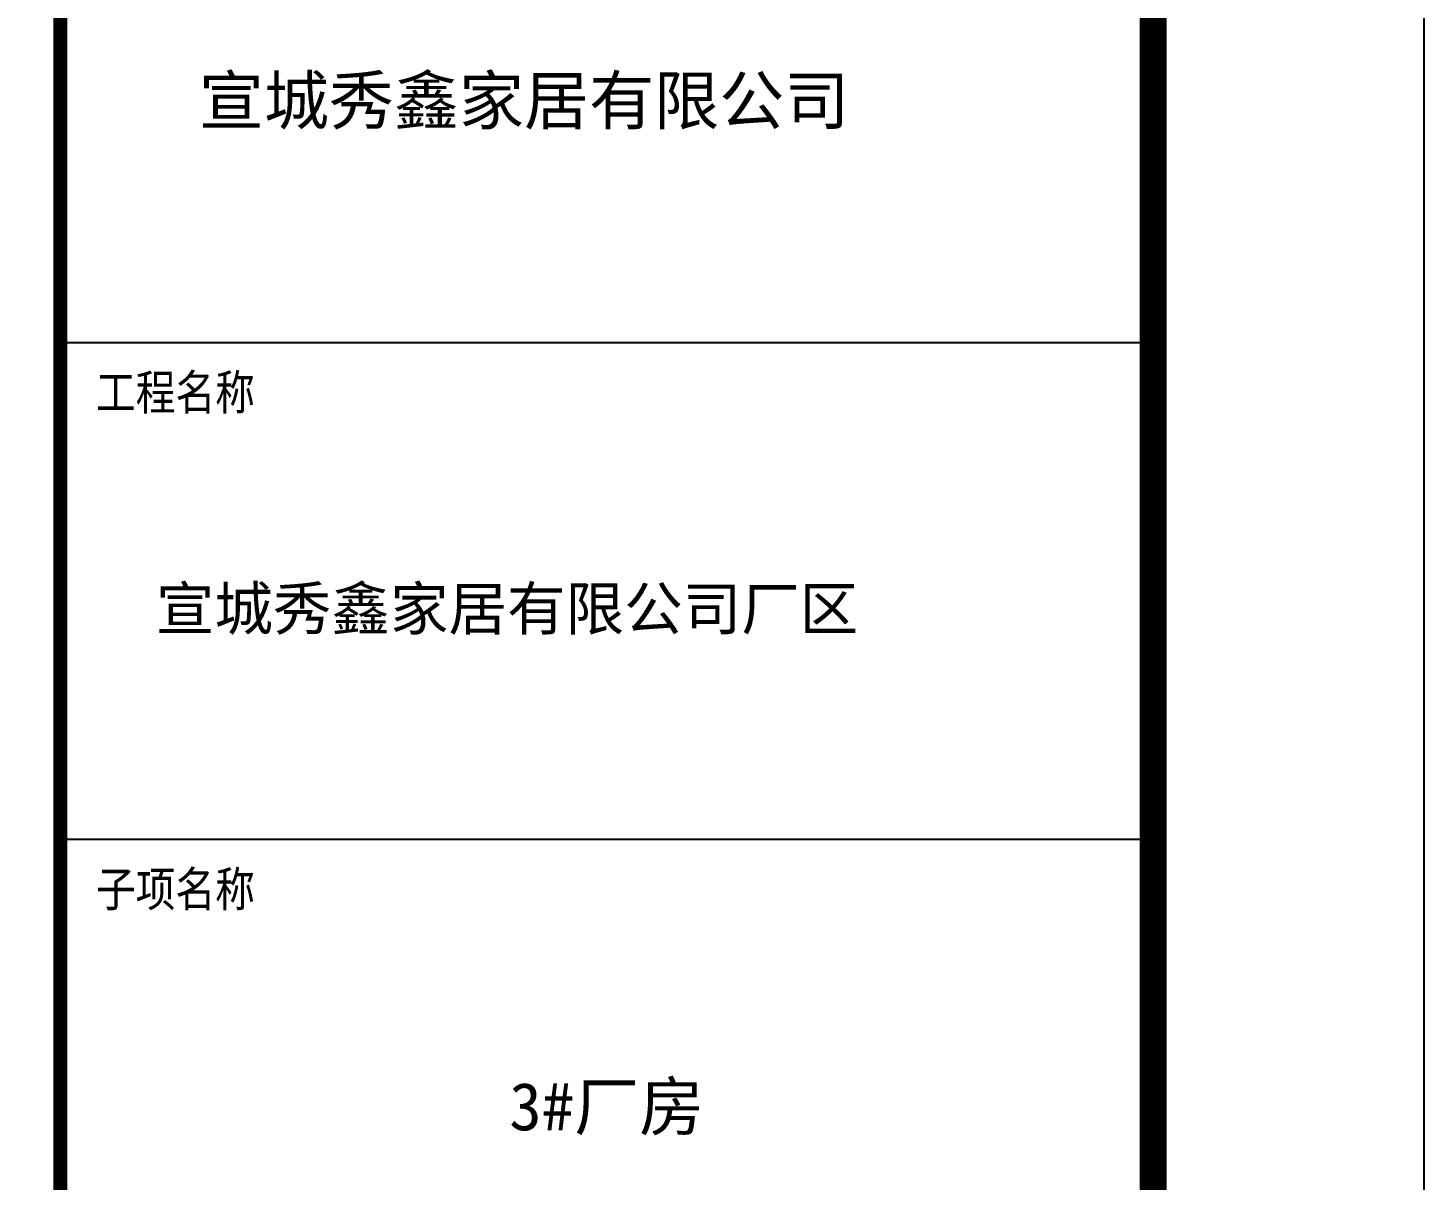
# Model space of a CAD drawing. Extents: x 1728470 to 1835391, y -157368 to 197905.
# Drawn here: x 1810045 to 1817775, y 53453 to 59833 of the extents above; entities that cross this region are included whole.
import ezdxf

# ---------------------------------------------------------------- set-up
doc = ezdxf.new("R2010")
doc.units = 0
doc.header["$LTSCALE"] = 1000
doc.header["$MEASUREMENT"] = 0
for name, color, linetype in [('1', 7, 'CONTINUOUS'), ('PP-PM-TK', 7, 'CONTINUOUS'), ('PUB_TEXT', 7, 'CONTINUOUS'), ('PUB_TITLE', 4, 'CONTINUOUS')]:
    doc.layers.add(name, color=color, linetype=linetype)
doc.styles.add('-黑体', font='simhei.ttf', dxfattribs={"width": 0.8})
doc.styles.add('TQ', font='txt.shx', dxfattribs={"width": 0.8, "bigfont": 'hztxt.shx'})

msp = doc.modelspace()

# ---------------------------------------------------------------- linework, layer by layer
at = {"layer": '1'}
for p, q in [((1810224.8, 58091.5), (1816274.8, 58091.5)), ((1810224.8, 55341.5), (1816274.8, 55341.5))]:
    msp.add_line(p, q, dxfattribs=at)
at = {"layer": 'PP-PM-TK', "color": 4, "const_width": 77}
msp.add_lwpolyline([(1810224.8, 102951.1), (1810224.8, 42951.1)], dxfattribs=at)
at = {"layer": 'PUB_TITLE'}
msp.add_lwpolyline([(1728674.8, 41451.1), (1817774.8, 41451.1), (1817774.8, 104451.1), (1728674.8, 104451.1)], close=True, dxfattribs=at)
at = {"layer": 'PUB_TITLE', "const_width": 150}
msp.add_lwpolyline([(1732424.8, 42951.1), (1816274.8, 42951.1), (1816274.8, 102951.1), (1732424.8, 102951.1)], close=True, dxfattribs=at)

# ---------------------------------------------------------------- texts
at = {"layer": 'PUB_TEXT', "color": 2, "style": 'TQ'}
for s, p in [('工程名称', (1810422, 57697.3)), ('子项名称', (1810422, 54946.6))]:
    msp.add_text(s, height=220, dxfattribs=at).set_placement(p)
at = {"layer": 'PUB_TITLE', "color": 255, "style": '-黑体'}
for s, height, p in [('宣城秀鑫家居有限公司', 264, (1810991.5, 59299.3)), ('宣城秀鑫家居有限公司厂区', 237.6, (1810753.5, 56499)), ('3#厂房', 264, (1812710.3, 53728.9))]:
    msp.add_text(s, height=height, dxfattribs=at).set_placement(p)

doc.saveas('drawing.dxf')
